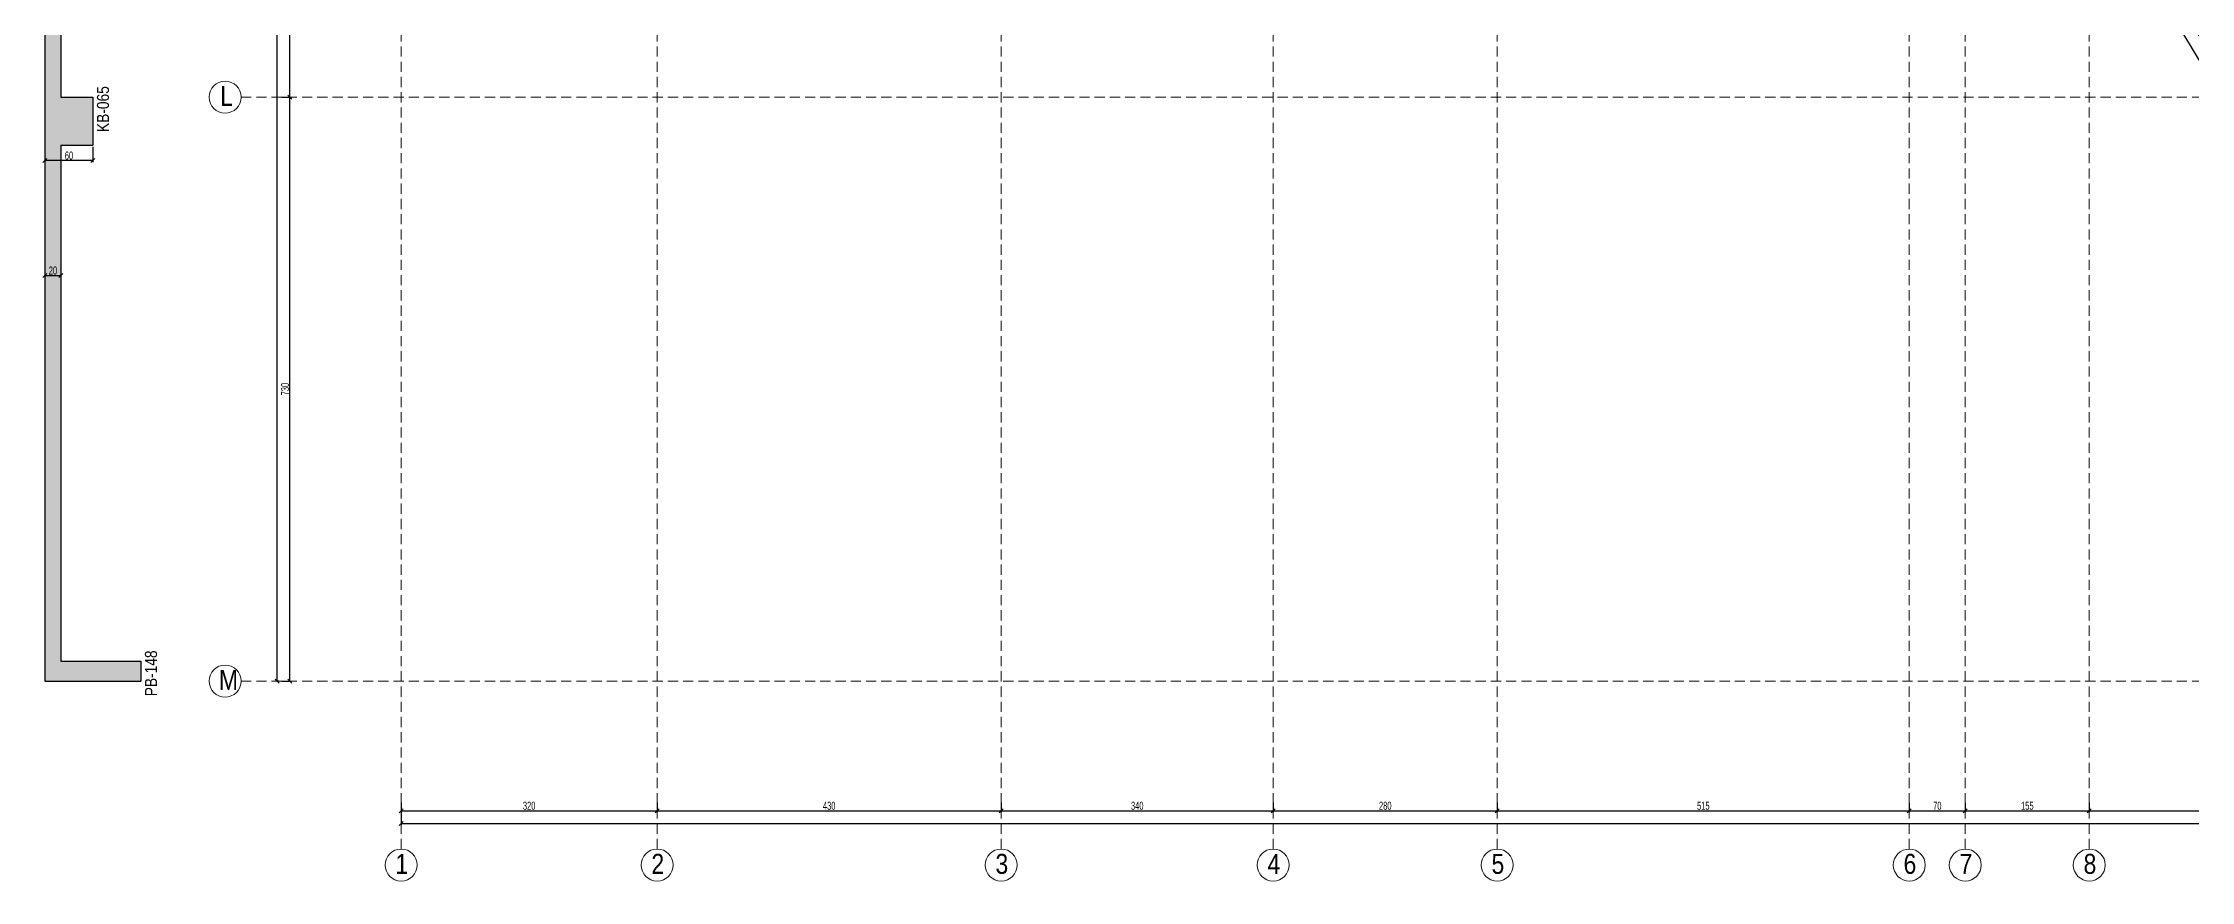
# Model space of a CAD drawing. Header units: millimetres. Extents: x 2275 to 9269, y 491 to 7321.
# Drawn here: x 2308 to 4992, y 491 to 1539 of the extents above; entities that cross this region are included whole.
import ezdxf

# ---------------------------------------------------------------- set-up
doc = ezdxf.new("R2010")
doc.units = ezdxf.units.MM
doc.linetypes.add('DASHED', pattern=[19.05, 12.7, -6.35])
for name, color, linetype, lineweight in [('AKS BALONU (BEYKENT)', 7, 'Continuous', 20), ('AKS CIZGISI (BEYKENT)', 252, 'DASHED', 20), ('AKS NO (BEYKENT)', 3, 'Continuous', 20), ('AKS OLCU (BEYKENT)', 200, 'Continuous', 20), ('DOSEME SINIRI (BEYKENT)', 2, 'Continuous', 30), ('KIRIS ISMI (BEYKENT)', 40, 'Continuous', 20), ('OLCU (BEYKENT)', 14, 'Continuous', 20), ('PERDE ISMI (BEYKENT)', 240, 'Continuous', 20), ('TARAMA (BEYKENT)', 252, 'Continuous', 25)]:
    doc.layers.add(name, color=color, linetype=linetype, lineweight=lineweight)
doc.styles.add('DSMOLC-50', font='bahnschrift light condensed', dxfattribs={"width": 0.75, "height": 10})
doc.styles.add('KLNOLC-25', font='bahnschrift light condensed', dxfattribs={"width": 0.75, "height": 10})
doc.styles.add('KLNOLC-50', font='bahnschrift light condensed', dxfattribs={"width": 0.75, "height": 10})
doc.styles.add('YAZI (BEYKENT)', font='')
doc.styles.get('YAZI (BEYKENT)').set_extended_font_data('Bahnschrift Light Condensed')
doc.dimstyles.new('DSMOLC-50', dxfattribs={"dimtxt": 10, "dimasz": 5, "dimexe": 2, "dimexo": 2, "dimgap": 1, "dimtad": 1, "dimdec": 1, "dimrnd": 0.5, "dimzin": 12, "dimdsep": 46, "dimtxsty": 'DSMOLC-50', "dimblk": 'OBLIQUE', "dimblk1": 'OBLIQUE', "dimblk2": 'OBLIQUE', "dimcen": 0, "dimclrt": 7, "dimadec": 0, "dimazin": 0, "dimtfac": 1, "dimtdec": 4, "dimtix": 1, "dimtmove": 2, "dimatfit": 3, "dimfxl": 1, "dimtzin": 0, "dimarcsym": 0})
doc.dimstyles.new('KLNOLC-50', dxfattribs={"dimtxt": 10, "dimasz": 5, "dimexe": 2, "dimexo": 2, "dimgap": 1, "dimtad": 1, "dimdec": 1, "dimrnd": 0.5, "dimzin": 12, "dimdsep": 46, "dimtxsty": 'KLNOLC-50', "dimblk": 'OBLIQUE', "dimblk1": 'OBLIQUE', "dimblk2": 'OBLIQUE', "dimcen": 0, "dimclrt": 7, "dimadec": 0, "dimazin": 0, "dimtfac": 1, "dimtdec": 4, "dimtix": 1, "dimtmove": 2, "dimatfit": 3, "dimfxl": 1, "dimtzin": 0, "dimarcsym": 0})

# ---------------------------------------------------------------- blocks, each defined once
blk = doc.blocks.new('_Oblique')
at = {"color": 0, "linetype": 'ByBlock', "lineweight": -2}
blk.add_line((-0.5, -0.5), (0.5, 0.5), dxfattribs=at)
blk = doc.blocks.new('*D145')
at = {"layer": 'AKS OLCU (BEYKENT)', "color": 0, "lineweight": -2, "transparency": 16777216}
for p, q in [((2755.3, 589.4), (2755.3, 577.4)), ((2755.3, 579.4), (3075.3, 579.4)), ((3075.3, 589.4), (3075.3, 577.4))]:
    blk.add_line(p, q, dxfattribs=at)
at = {"layer": 'DEFPOINTS', "color": 0, "transparency": 16777216}
for p in [(2755.3, 591.4), (3075.3, 591.4), (3075.3, 579.4)]:
    blk.add_point(p, dxfattribs=at)
at = {"layer": 'AKS OLCU (BEYKENT)', "color": 0, "lineweight": -2, "transparency": 16777216, "xscale": 5, "yscale": 5, "zscale": 5, "rotation": 180}
blk.add_blockref('_Oblique', (2755.3, 579.4), dxfattribs=at)
at = {"layer": 'AKS OLCU (BEYKENT)', "color": 0, "lineweight": -2, "transparency": 16777216, "xscale": 5, "yscale": 5, "zscale": 5}
blk.add_blockref('_Oblique', (3075.3, 579.4), dxfattribs=at)
at = {"layer": 'AKS OLCU (BEYKENT)', "color": 7, "transparency": 16777216, "insert": (2915.3, 585.5), "char_height": 10, "attachment_point": 5, "style": 'DSMOLC-50'}
blk.add_mtext('320', dxfattribs=at)
blk = doc.blocks.new('*D146')
at = {"layer": 'AKS OLCU (BEYKENT)', "color": 0, "lineweight": -2, "transparency": 16777216}
for p, q in [((3075.3, 589.4), (3075.3, 577.4)), ((3075.3, 579.4), (3505.3, 579.4)), ((3505.3, 589.4), (3505.3, 577.4))]:
    blk.add_line(p, q, dxfattribs=at)
at = {"layer": 'DEFPOINTS', "color": 0, "transparency": 16777216}
for p in [(3075.3, 591.4), (3505.3, 591.4), (3505.3, 579.4)]:
    blk.add_point(p, dxfattribs=at)
at = {"layer": 'AKS OLCU (BEYKENT)', "color": 0, "lineweight": -2, "transparency": 16777216, "xscale": 5, "yscale": 5, "zscale": 5, "rotation": 180}
blk.add_blockref('_Oblique', (3075.3, 579.4), dxfattribs=at)
at = {"layer": 'AKS OLCU (BEYKENT)', "color": 0, "lineweight": -2, "transparency": 16777216, "xscale": 5, "yscale": 5, "zscale": 5}
blk.add_blockref('_Oblique', (3505.3, 579.4), dxfattribs=at)
at = {"layer": 'AKS OLCU (BEYKENT)', "color": 7, "transparency": 16777216, "insert": (3290.3, 585.5), "char_height": 10, "attachment_point": 5, "style": 'DSMOLC-50'}
blk.add_mtext('430', dxfattribs=at)
blk = doc.blocks.new('*D147')
at = {"layer": 'AKS OLCU (BEYKENT)', "color": 0, "lineweight": -2, "transparency": 16777216}
for p, q in [((3505.3, 589.4), (3505.3, 577.4)), ((3505.3, 579.4), (3845.3, 579.4)), ((3845.3, 589.4), (3845.3, 577.4))]:
    blk.add_line(p, q, dxfattribs=at)
at = {"layer": 'DEFPOINTS', "color": 0, "transparency": 16777216}
for p in [(3505.3, 591.4), (3845.3, 591.4), (3845.3, 579.4)]:
    blk.add_point(p, dxfattribs=at)
at = {"layer": 'AKS OLCU (BEYKENT)', "color": 0, "lineweight": -2, "transparency": 16777216, "xscale": 5, "yscale": 5, "zscale": 5, "rotation": 180}
blk.add_blockref('_Oblique', (3505.3, 579.4), dxfattribs=at)
at = {"layer": 'AKS OLCU (BEYKENT)', "color": 0, "lineweight": -2, "transparency": 16777216, "xscale": 5, "yscale": 5, "zscale": 5}
blk.add_blockref('_Oblique', (3845.3, 579.4), dxfattribs=at)
at = {"layer": 'AKS OLCU (BEYKENT)', "color": 7, "transparency": 16777216, "insert": (3675.3, 585.5), "char_height": 10, "attachment_point": 5, "style": 'DSMOLC-50'}
blk.add_mtext('340', dxfattribs=at)
blk = doc.blocks.new('*D148')
at = {"layer": 'AKS OLCU (BEYKENT)', "color": 0, "lineweight": -2, "transparency": 16777216}
for p, q in [((3845.3, 589.4), (3845.3, 577.4)), ((3845.3, 579.4), (4125.3, 579.4)), ((4125.3, 589.4), (4125.3, 577.4))]:
    blk.add_line(p, q, dxfattribs=at)
at = {"layer": 'DEFPOINTS', "color": 0, "transparency": 16777216}
for p in [(3845.3, 591.4), (4125.3, 591.4), (4125.3, 579.4)]:
    blk.add_point(p, dxfattribs=at)
at = {"layer": 'AKS OLCU (BEYKENT)', "color": 0, "lineweight": -2, "transparency": 16777216, "xscale": 5, "yscale": 5, "zscale": 5, "rotation": 180}
blk.add_blockref('_Oblique', (3845.3, 579.4), dxfattribs=at)
at = {"layer": 'AKS OLCU (BEYKENT)', "color": 0, "lineweight": -2, "transparency": 16777216, "xscale": 5, "yscale": 5, "zscale": 5}
blk.add_blockref('_Oblique', (4125.3, 579.4), dxfattribs=at)
at = {"layer": 'AKS OLCU (BEYKENT)', "color": 7, "transparency": 16777216, "insert": (3985.3, 585.5), "char_height": 10, "attachment_point": 5, "style": 'DSMOLC-50'}
blk.add_mtext('280', dxfattribs=at)
blk = doc.blocks.new('*D149')
at = {"layer": 'AKS OLCU (BEYKENT)', "color": 0, "lineweight": -2, "transparency": 16777216}
for p, q in [((4125.3, 589.4), (4125.3, 577.4)), ((4125.3, 579.4), (4640.3, 579.4)), ((4640.3, 589.4), (4640.3, 577.4))]:
    blk.add_line(p, q, dxfattribs=at)
at = {"layer": 'DEFPOINTS', "color": 0, "transparency": 16777216}
for p in [(4125.3, 591.4), (4640.3, 591.4), (4640.3, 579.4)]:
    blk.add_point(p, dxfattribs=at)
at = {"layer": 'AKS OLCU (BEYKENT)', "color": 0, "lineweight": -2, "transparency": 16777216, "xscale": 5, "yscale": 5, "zscale": 5, "rotation": 180}
blk.add_blockref('_Oblique', (4125.3, 579.4), dxfattribs=at)
at = {"layer": 'AKS OLCU (BEYKENT)', "color": 0, "lineweight": -2, "transparency": 16777216, "xscale": 5, "yscale": 5, "zscale": 5}
blk.add_blockref('_Oblique', (4640.3, 579.4), dxfattribs=at)
at = {"layer": 'AKS OLCU (BEYKENT)', "color": 7, "transparency": 16777216, "insert": (4382.8, 585.5), "char_height": 10, "attachment_point": 5, "style": 'DSMOLC-50'}
blk.add_mtext('515', dxfattribs=at)
blk = doc.blocks.new('*D150')
at = {"layer": 'AKS OLCU (BEYKENT)', "color": 0, "lineweight": -2, "transparency": 16777216}
for p, q in [((4640.3, 589.4), (4640.3, 577.4)), ((4640.3, 579.4), (4710.3, 579.4)), ((4710.3, 589.4), (4710.3, 577.4))]:
    blk.add_line(p, q, dxfattribs=at)
at = {"layer": 'DEFPOINTS', "color": 0, "transparency": 16777216}
for p in [(4640.3, 591.4), (4710.3, 591.4), (4710.3, 579.4)]:
    blk.add_point(p, dxfattribs=at)
at = {"layer": 'AKS OLCU (BEYKENT)', "color": 0, "lineweight": -2, "transparency": 16777216, "xscale": 5, "yscale": 5, "zscale": 5, "rotation": 180}
blk.add_blockref('_Oblique', (4640.3, 579.4), dxfattribs=at)
at = {"layer": 'AKS OLCU (BEYKENT)', "color": 0, "lineweight": -2, "transparency": 16777216, "xscale": 5, "yscale": 5, "zscale": 5}
blk.add_blockref('_Oblique', (4710.3, 579.4), dxfattribs=at)
at = {"layer": 'AKS OLCU (BEYKENT)', "color": 7, "transparency": 16777216, "insert": (4675.3, 585.5), "char_height": 10, "attachment_point": 5, "style": 'DSMOLC-50'}
blk.add_mtext('70', dxfattribs=at)
blk = doc.blocks.new('*D151')
at = {"layer": 'AKS OLCU (BEYKENT)', "color": 0, "lineweight": -2, "transparency": 16777216}
for p, q in [((4710.3, 589.4), (4710.3, 577.4)), ((4710.3, 579.4), (4865.3, 579.4)), ((4865.3, 589.4), (4865.3, 577.4))]:
    blk.add_line(p, q, dxfattribs=at)
at = {"layer": 'DEFPOINTS', "color": 0, "transparency": 16777216}
for p in [(4710.3, 591.4), (4865.3, 591.4), (4865.3, 579.4)]:
    blk.add_point(p, dxfattribs=at)
at = {"layer": 'AKS OLCU (BEYKENT)', "color": 0, "lineweight": -2, "transparency": 16777216, "xscale": 5, "yscale": 5, "zscale": 5, "rotation": 180}
blk.add_blockref('_Oblique', (4710.3, 579.4), dxfattribs=at)
at = {"layer": 'AKS OLCU (BEYKENT)', "color": 0, "lineweight": -2, "transparency": 16777216, "xscale": 5, "yscale": 5, "zscale": 5}
blk.add_blockref('_Oblique', (4865.3, 579.4), dxfattribs=at)
at = {"layer": 'AKS OLCU (BEYKENT)', "color": 7, "transparency": 16777216, "insert": (4787.8, 585.5), "char_height": 10, "attachment_point": 5, "style": 'DSMOLC-50'}
blk.add_mtext('155', dxfattribs=at)
blk = doc.blocks.new('*D152')
at = {"layer": 'AKS OLCU (BEYKENT)', "color": 0, "lineweight": -2, "transparency": 16777216}
for p, q in [((4865.3, 589.4), (4865.3, 577.4)), ((4865.3, 579.4), (5440.3, 579.4)), ((5440.3, 589.4), (5440.3, 577.4))]:
    blk.add_line(p, q, dxfattribs=at)
at = {"layer": 'DEFPOINTS', "color": 0, "transparency": 16777216}
for p in [(4865.3, 591.4), (5440.3, 591.4), (5440.3, 579.4)]:
    blk.add_point(p, dxfattribs=at)
at = {"layer": 'AKS OLCU (BEYKENT)', "color": 0, "lineweight": -2, "transparency": 16777216, "xscale": 5, "yscale": 5, "zscale": 5, "rotation": 180}
blk.add_blockref('_Oblique', (4865.3, 579.4), dxfattribs=at)
at = {"layer": 'AKS OLCU (BEYKENT)', "color": 0, "lineweight": -2, "transparency": 16777216, "xscale": 5, "yscale": 5, "zscale": 5}
blk.add_blockref('_Oblique', (5440.3, 579.4), dxfattribs=at)
at = {"layer": 'AKS OLCU (BEYKENT)', "color": 7, "transparency": 16777216, "insert": (5152.8, 585.5), "char_height": 10, "attachment_point": 5, "style": 'DSMOLC-50'}
blk.add_mtext('575', dxfattribs=at)
blk = doc.blocks.new('*D161')
at = {"layer": 'AKS OLCU (BEYKENT)', "color": 0, "lineweight": -2, "transparency": 16777216}
for p, q in [((2755.3, 589.4), (2755.3, 561.4)), ((9010.3, 589.4), (9010.3, 561.4)), ((2755.3, 563.4), (9010.3, 563.4))]:
    blk.add_line(p, q, dxfattribs=at)
at = {"layer": 'DEFPOINTS', "color": 0, "transparency": 16777216}
for p in [(2755.3, 591.4), (9010.3, 591.4), (9010.3, 563.4)]:
    blk.add_point(p, dxfattribs=at)
at = {"layer": 'AKS OLCU (BEYKENT)', "color": 0, "lineweight": -2, "transparency": 16777216, "xscale": 5, "yscale": 5, "zscale": 5, "rotation": 180}
blk.add_blockref('_Oblique', (2755.3, 563.4), dxfattribs=at)
at = {"layer": 'AKS OLCU (BEYKENT)', "color": 0, "lineweight": -2, "transparency": 16777216, "xscale": 5, "yscale": 5, "zscale": 5}
blk.add_blockref('_Oblique', (9010.3, 563.4), dxfattribs=at)
at = {"layer": 'AKS OLCU (BEYKENT)', "color": 7, "transparency": 16777216, "insert": (5882.8, 569.5), "char_height": 10, "attachment_point": 5, "style": 'DSMOLC-50'}
blk.add_mtext('6255', dxfattribs=at)
blk = doc.blocks.new('*D175')
at = {"layer": 'AKS OLCU (BEYKENT)', "color": 0, "lineweight": -2, "transparency": 16777216}
for p, q in [((2606.3, 1471.4), (2618.3, 1471.4)), ((2616.3, 741.4), (2616.3, 1471.4)), ((2606.3, 741.4), (2618.3, 741.4))]:
    blk.add_line(p, q, dxfattribs=at)
at = {"layer": 'DEFPOINTS', "color": 0, "transparency": 16777216}
for p in [(2604.3, 1471.4), (2616.3, 1471.4), (2604.3, 741.4)]:
    blk.add_point(p, dxfattribs=at)
at = {"layer": 'AKS OLCU (BEYKENT)', "color": 0, "lineweight": -2, "transparency": 16777216, "xscale": 5, "yscale": 5, "zscale": 5}
for p, rotation in [((2616.3, 1471.4), 90), ((2616.3, 741.4), 270)]:
    blk.add_blockref('_Oblique', p, dxfattribs=dict(at, rotation=rotation))
at = {"layer": 'AKS OLCU (BEYKENT)', "color": 7, "transparency": 16777216, "insert": (2610.2, 1106.4), "char_height": 10, "attachment_point": 5, "rotation": 90, "style": 'DSMOLC-50'}
blk.add_mtext('730', dxfattribs=at)
blk = doc.blocks.new('*D176')
at = {"layer": 'AKS OLCU (BEYKENT)', "color": 0, "lineweight": -2, "transparency": 16777216}
for p, q in [((2606.3, 2171.4), (2618.3, 2171.4)), ((2616.3, 1471.4), (2616.3, 2171.4)), ((2606.3, 1471.4), (2618.3, 1471.4))]:
    blk.add_line(p, q, dxfattribs=at)
at = {"layer": 'DEFPOINTS', "color": 0, "transparency": 16777216}
for p in [(2604.3, 2171.4), (2616.3, 2171.4), (2604.3, 1471.4)]:
    blk.add_point(p, dxfattribs=at)
at = {"layer": 'AKS OLCU (BEYKENT)', "color": 0, "lineweight": -2, "transparency": 16777216, "xscale": 5, "yscale": 5, "zscale": 5}
for p, rotation in [((2616.3, 2171.4), 90), ((2616.3, 1471.4), 270)]:
    blk.add_blockref('_Oblique', p, dxfattribs=dict(at, rotation=rotation))
at = {"layer": 'AKS OLCU (BEYKENT)', "color": 7, "transparency": 16777216, "insert": (2610.2, 1821.4), "char_height": 10, "attachment_point": 5, "rotation": 90, "style": 'DSMOLC-50'}
blk.add_mtext('700', dxfattribs=at)
blk = doc.blocks.new('*D187')
at = {"layer": 'AKS OLCU (BEYKENT)', "color": 0, "lineweight": -2, "transparency": 16777216}
for p, q in [((2602.3, 6886.4), (2598.3, 6886.4)), ((2600.3, 741.4), (2600.3, 6886.4)), ((2602.3, 741.4), (2598.3, 741.4))]:
    blk.add_line(p, q, dxfattribs=at)
at = {"layer": 'DEFPOINTS', "color": 0, "transparency": 16777216}
for p in [(2600.3, 6886.4), (2604.3, 6886.4), (2604.3, 741.4)]:
    blk.add_point(p, dxfattribs=at)
at = {"layer": 'AKS OLCU (BEYKENT)', "color": 0, "lineweight": -2, "transparency": 16777216, "xscale": 5, "yscale": 5, "zscale": 5}
for p, rotation in [((2600.3, 6886.4), 90), ((2600.3, 741.4), 270)]:
    blk.add_blockref('_Oblique', p, dxfattribs=dict(at, rotation=rotation))
at = {"layer": 'AKS OLCU (BEYKENT)', "color": 7, "transparency": 16777216, "insert": (2594.2, 3813.9), "char_height": 10, "attachment_point": 5, "rotation": 90, "style": 'DSMOLC-50'}
blk.add_mtext('6145', dxfattribs=at)
blk = doc.blocks.new('*D189')
at = {"layer": 'AKS OLCU (BEYKENT)', "color": 0, "lineweight": -2, "transparency": 16777216}
for p, q in [((4591.9, 2251.1), (4567.9, 2236.7)), ((4569.7, 2237.8), (5510.5, 672.2)), ((5532.8, 685.6), (5508.8, 671.2))]:
    blk.add_line(p, q, dxfattribs=at)
at = {"layer": 'DEFPOINTS', "color": 0, "transparency": 16777216}
for p in [(4593.7, 2252.2, 0), (5510.5, 672.2), (5534.5, 686.6, 0)]:
    blk.add_point(p, dxfattribs=at)
at = {"layer": 'AKS OLCU (BEYKENT)', "color": 0, "lineweight": -2, "transparency": 16777216, "xscale": 5, "yscale": 5, "zscale": 5}
for p, rotation in [((4569.7, 2237.8), 121.0051414546269), ((5510.5, 672.2), 301.005141454627)]:
    blk.add_blockref('_Oblique', p, dxfattribs=dict(at, rotation=rotation))
at = {"layer": 'AKS OLCU (BEYKENT)', "color": 7, "transparency": 16777216, "insert": (5045.3, 1458.1), "char_height": 10, "attachment_point": 5, "rotation": 301.0051, "style": 'KLNOLC-50'}
blk.add_mtext('1826.5', dxfattribs=at)
blk = doc.blocks.new('*D190')
at = {"layer": 'AKS OLCU (BEYKENT)', "color": 0, "lineweight": -2, "transparency": 16777216}
for p, q in [((4673.2, 2115.7), (4663, 2109.6)), ((5124.6, 1345.4), (4664.7, 2110.6)), ((5133.2, 1350.6), (5122.9, 1344.4))]:
    blk.add_line(p, q, dxfattribs=at)
at = {"layer": 'DEFPOINTS', "color": 0, "transparency": 16777216}
for p in [(4664.7, 2110.6), (4674.9, 2116.7, 0), (5134.9, 1351.6)]:
    blk.add_point(p, dxfattribs=at)
at = {"layer": 'AKS OLCU (BEYKENT)', "color": 0, "lineweight": -2, "transparency": 16777216, "xscale": 5, "yscale": 5, "zscale": 5}
for p, rotation in [((4664.7, 2110.6), 121.0051414546269), ((5124.6, 1345.4), 301.005141454627)]:
    blk.add_blockref('_Oblique', p, dxfattribs=dict(at, rotation=rotation))
at = {"layer": 'AKS OLCU (BEYKENT)', "color": 7, "lineweight": -3, "transparency": 16777216, "insert": (4899.9, 1731.2), "char_height": 10, "attachment_point": 5, "rotation": 301.0051, "style": 'KLNOLC-50'}
blk.add_mtext('892.5', dxfattribs=at)
blk = doc.blocks.new('*D126')
at = {"layer": 'DEFPOINTS', "color": 0, "transparency": 16777216}
for p in [(2310.1, 1411.4), (2370.1, 1411.4), (2310.1, 1392.2)]:
    blk.add_point(p, dxfattribs=at)
at = {"layer": 'OLCU (BEYKENT)', "color": 0, "lineweight": -2, "transparency": 16777216}
for p, q in [((2310.1, 1409.4), (2310.1, 1390.2)), ((2370.1, 1409.4), (2370.1, 1390.2)), ((2370.1, 1392.2), (2310.1, 1392.2))]:
    blk.add_line(p, q, dxfattribs=at)
at = {"layer": 'OLCU (BEYKENT)', "color": 0, "lineweight": -2, "transparency": 16777216, "xscale": 5, "yscale": 5, "zscale": 5, "rotation": 180}
blk.add_blockref('_Oblique', (2310.1, 1392.2), dxfattribs=at)
at = {"layer": 'OLCU (BEYKENT)', "color": 0, "lineweight": -2, "transparency": 16777216, "xscale": 5, "yscale": 5, "zscale": 5}
blk.add_blockref('_Oblique', (2370.1, 1392.2), dxfattribs=at)
at = {"layer": 'OLCU (BEYKENT)', "color": 7, "lineweight": -3, "transparency": 16777216, "insert": (2340.1, 1398.3), "char_height": 10, "attachment_point": 5, "style": 'KLNOLC-25'}
blk.add_mtext('60', dxfattribs=at)
blk = doc.blocks.new('*D127')
at = {"layer": 'DEFPOINTS', "color": 0, "transparency": 16777216}
for p in [(2310.1, 1267.1), (2330.1, 1267.1), (2330.1, 1248.5)]:
    blk.add_point(p, dxfattribs=at)
at = {"layer": 'OLCU (BEYKENT)', "color": 0, "lineweight": -2, "transparency": 16777216}
for p, q in [((2310.1, 1265.1), (2310.1, 1246.5)), ((2330.1, 1265.1), (2330.1, 1246.5)), ((2310.1, 1248.5), (2330.1, 1248.5))]:
    blk.add_line(p, q, dxfattribs=at)
at = {"layer": 'OLCU (BEYKENT)', "color": 0, "lineweight": -2, "transparency": 16777216, "xscale": 5, "yscale": 5, "zscale": 5, "rotation": 180}
blk.add_blockref('_Oblique', (2310.1, 1248.5), dxfattribs=at)
at = {"layer": 'OLCU (BEYKENT)', "color": 0, "lineweight": -2, "transparency": 16777216, "xscale": 5, "yscale": 5, "zscale": 5}
blk.add_blockref('_Oblique', (2330.1, 1248.5), dxfattribs=at)
at = {"layer": 'OLCU (BEYKENT)', "color": 7, "lineweight": -3, "transparency": 16777216, "insert": (2320.1, 1254.6), "char_height": 10, "attachment_point": 5, "style": 'KLNOLC-25'}
blk.add_mtext('20', dxfattribs=at)

msp = doc.modelspace()

# ---------------------------------------------------------------- hatches: boundary and pattern name
at = {"layer": 'TARAMA (BEYKENT)', "lineweight": -3}
h = msp.add_hatch(dxfattribs=at)
h.set_pattern_fill('ANSI33', color=256)
h.set_pattern_definition([(45, (1284.403, 2596.1246), (-4.490128, 4.490128), []), (45, (1288.893, 2596.1246), (-4.490128, 4.490128), [3.175, -1.5875])])
h.paths.add_polyline_path([(2370.12, 2636.42), (2330.12, 2636.42), (2330.12, 3016.42), (2370.12, 3016.42), (2370.12, 3076.42), (2330.12, 3076.42), (2330.12, 3741.42), (2370.12, 3741.42), (2370.12, 3781.42), (2330.12, 3781.42), (2330.12, 4191.42), (2370.12, 4191.42), (2370.12, 4231.42), (2330.12, 4231.42), (2330.12, 4641.42), (2370.12, 4641.42), (2370.12, 4681.42), (2330.12, 4681.42), (2330.12, 5321.42), (2370.12, 5321.42), (2370.12, 5361.42), (2310.12, 5361.42), (2310.12, 4641.42), (2310.12, 4231.42), (2310.12, 2636.42), (2310.12, 2596.42), (2310.12, 1411.42), (2310.12, 766.42), (2310.12, 741.42), (2430.12, 741.42), (2430.12, 766.42), (2330.12, 766.42), (2330.12, 1411.42), (2370.12, 1411.42), (2370.12, 1471.42), (2330.12, 1471.42), (2330.12, 2131.42), (2370.12, 2131.42), (2370.12, 2171.42), (2330.12, 2171.42), (2330.12, 2596.42), (2370.12, 2596.42)])

# ---------------------------------------------------------------- linework, layer by layer
at = {"layer": 'AKS BALONU (BEYKENT)'}
for centre in [(2535.26, 1471.42), (2535.26, 741.42), (2755.26, 511.42), (3075.26, 511.42), (3505.26, 511.42), (3845.26, 511.42), (4125.26, 511.42), (4640.26, 511.42), (4710.26, 511.42), (4865.26, 511.42)]:
    msp.add_circle(centre, 20, dxfattribs=at)
at = {"layer": 'AKS CIZGISI (BEYKENT)'}
for p, q in [((2755.26, 531.42), (2755.26, 7086.42)), ((3075.26, 531.42), (3075.26, 7086.42)), ((3505.26, 531.42), (3505.26, 7086.42)), ((3845.26, 531.42), (3845.26, 7086.42)), ((4125.26, 531.42), (4125.26, 7086.42)), ((4640.26, 531.42), (4640.26, 7086.42)), ((4710.26, 531.42), (4710.26, 7086.42)), ((4865.26, 531.42), (4865.26, 7086.42)), ((2555.26, 1471.42), (9225.26, 1471.42)), ((2555.26, 741.42), (9225.26, 741.42))]:
    msp.add_line(p, q, dxfattribs=at)
at = {"layer": 'DOSEME SINIRI (BEYKENT)'}
for p, q in [((2310.12, 2596.42), (2310.12, 1411.42)), ((2330.12, 2131.42), (2330.12, 1471.42)), ((2330.12, 1471.42), (2370.12, 1471.42)), ((2370.12, 1471.42), (2370.12, 1411.42)), ((2310.12, 1411.42), (2310.12, 766.42)), ((2330.12, 1411.42), (2370.12, 1411.42)), ((2330.12, 1411.42), (2330.12, 766.42)), ((2310.12, 766.42), (2310.12, 741.42)), ((2330.12, 766.42), (2430.12, 766.42)), ((2430.12, 766.42), (2430.12, 741.42)), ((2310.12, 741.42), (2430.12, 741.42))]:
    msp.add_line(p, q, dxfattribs=at)

# ---------------------------------------------------------------- texts
at = {"layer": 'AKS NO (BEYKENT)', "style": 'YAZI (BEYKENT)'}
for s, p in [('L', (2529.11, 1460.42)), ('M', (2527.51, 730.42)), ('1', (2748.13, 500.42)), ('2', (3068.13, 500.42)), ('3', (3498.13, 500.42)), ('4', (3838.14, 500.42)), ('5', (4118.14, 500.42)), ('6', (4633.14, 500.42)), ('7', (4703.14, 500.42)), ('8', (4858.14, 500.42))]:
    msp.add_text(s, height=25, dxfattribs=at).set_placement(p)
at = {"layer": 'KIRIS ISMI (BEYKENT)', "style": 'YAZI (BEYKENT)'}
msp.add_text('KB-065', height=15, rotation=90, dxfattribs=at).set_placement((2390.12, 1427.78))
at = {"layer": 'PERDE ISMI (BEYKENT)', "style": 'YAZI (BEYKENT)'}
msp.add_text('PB-148', height=15, rotation=90, dxfattribs=at).set_placement((2450.12, 722.43))

# ---------------------------------------------------------------- dimensions: what is measured, and where the dimension line sits
at = {"layer": 'AKS OLCU (BEYKENT)'}
for base, p1, p2, angle, dimstyle, picture, middle in [((2600.3, 6886.42), (2604.3, 741.42), (2604.3, 6886.42), 90, 'DSMOLC-50', '*D187', (2594.24, 3813.92)), ((5510.51, 672.21), (4593.65, 2252.17, 0), (5534.51, 686.64, 0), 301.00514, 'KLNOLC-50', '*D189', (5045.31, 1458.13)), ((2616.3, 2171.42), (2604.3, 1471.42), (2604.3, 2171.42), 90, 'DSMOLC-50', '*D176', (2610.19, 1821.42)), ((2616.3, 1471.42), (2604.3, 741.42), (2604.3, 1471.42), 90, 'DSMOLC-50', '*D175', (2610.19, 1106.42))]:
    dim = msp.add_linear_dim(base=base, p1=p1, p2=p2, angle=angle, dimstyle=dimstyle, dxfattribs=at)
    dim.commit()
    dim.dimension.update_dxf_attribs({"geometry": picture, "text_midpoint": middle})
at = {"layer": 'AKS OLCU (BEYKENT)', "lineweight": -3}
dim = msp.add_linear_dim(base=(4664.73, 2110.6), p1=(5134.88, 1351.6), p2=(4674.89, 2116.71, 0), angle=301.00514, dimstyle='KLNOLC-50', dxfattribs=at)
dim.commit()
dim.dimension.update_dxf_attribs({"geometry": '*D190', "text_midpoint": (4899.9, 1731.16)})
at = {"layer": 'AKS OLCU (BEYKENT)'}
for base, p1, p2, picture, middle in [((3075.26, 579.41), (2755.26, 591.41), (3075.26, 591.41), '*D145', (2915.26, 585.51)), ((9010.26, 563.41), (2755.26, 591.41), (9010.26, 591.41), '*D161', (5882.76, 569.51)), ((3505.26, 579.41), (3075.26, 591.41), (3505.26, 591.41), '*D146', (3290.26, 585.51)), ((3845.26, 579.41), (3505.26, 591.41), (3845.26, 591.41), '*D147', (3675.26, 585.51)), ((4125.26, 579.41), (3845.26, 591.41), (4125.26, 591.41), '*D148', (3985.26, 585.51)), ((4640.26, 579.41), (4125.26, 591.41), (4640.26, 591.41), '*D149', (4382.76, 585.46)), ((4710.26, 579.41), (4640.26, 591.41), (4710.26, 591.41), '*D150', (4675.26, 585.51)), ((4865.26, 579.41), (4710.26, 591.41), (4865.26, 591.41), '*D151', (4787.76, 585.46)), ((5440.26, 579.41), (4865.26, 591.41), (5440.26, 591.41), '*D152', (5152.76, 585.46))]:
    dim = msp.add_linear_dim(base=base, p1=p1, p2=p2, dimstyle='DSMOLC-50', dxfattribs=at)
    dim.commit()
    dim.dimension.update_dxf_attribs({"geometry": picture, "text_midpoint": middle})
at = {"layer": 'OLCU (BEYKENT)', "lineweight": -3}
for base, p1, p2, picture, middle in [((2310.12, 1392.16), (2370.12, 1411.42), (2310.12, 1411.42), '*D126', (2340.12, 1398.26)), ((2330.12, 1248.54), (2310.12, 1267.11), (2330.12, 1267.11), '*D127', (2320.12, 1254.64))]:
    dim = msp.add_linear_dim(base=base, p1=p1, p2=p2, dimstyle='DSMOLC-50', override={"dimtxsty": 'KLNOLC-25'}, dxfattribs=at)
    dim.commit()
    dim.dimension.update_dxf_attribs({"geometry": picture, "text_midpoint": middle})

doc.saveas('drawing.dxf')
